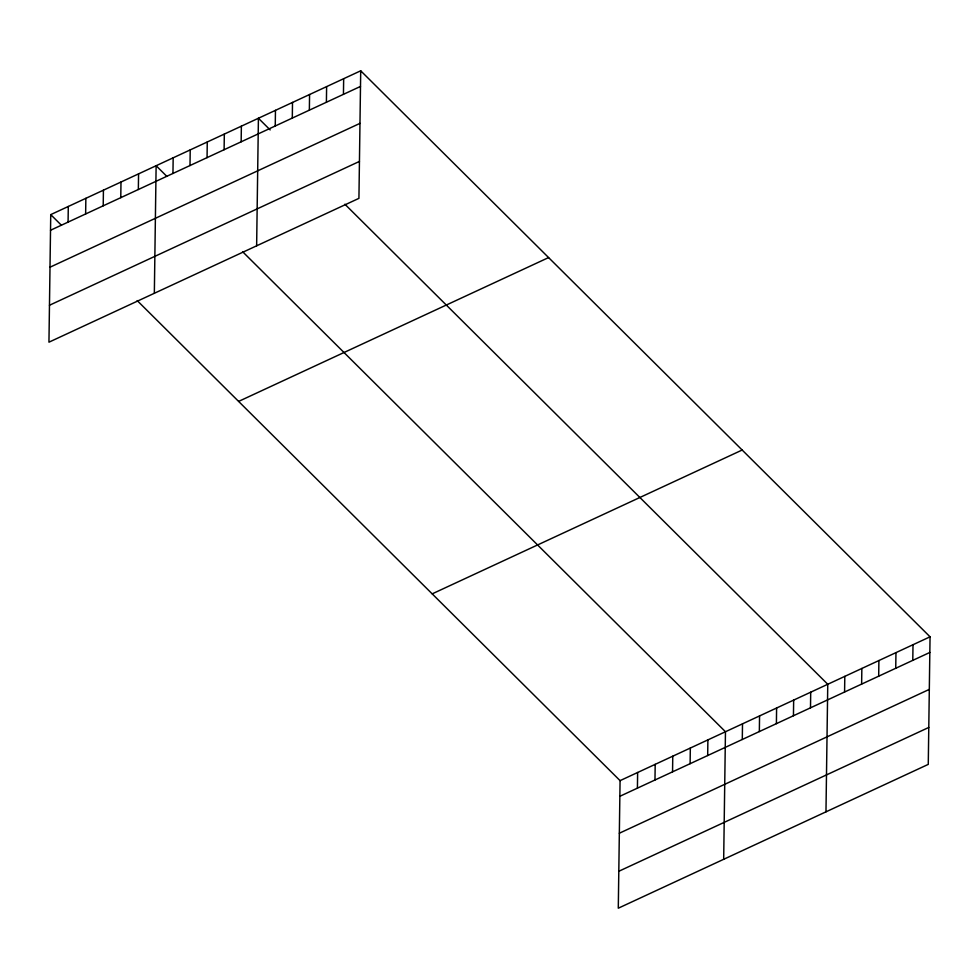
<?xml version="1.0" encoding="UTF-8"?>
<svg xmlns="http://www.w3.org/2000/svg" width="979" height="979" viewBox="0 0 979 979"><rect width="100%" height="100%" fill="white"/><g stroke="black" fill="none" stroke-linecap="round" stroke-linejoin="round"><path stroke-width="1.47" d="M50.737 214.621L48.95 342.185L358.926 198.358L360.713 70.794L50.737 214.621L61.408 225.243M68.077 222.111L68.297 206.471M85.638 213.96L85.858 198.321M103.211 205.81L103.431 190.171M120.772 197.66L120.992 182.021M138.345 189.51L138.565 173.87M154.339 293.284L156.126 165.72L166.797 176.33M172.953 173.454L173.173 157.815M189.999 165.537L190.22 149.897M207.058 157.631L207.267 141.992M224.105 149.714L224.326 134.074M241.152 141.808L241.372 126.169M256.633 245.815L258.419 118.251L270.167 129.926M275.246 125.985L275.466 110.346M292.293 118.08L292.513 102.428M309.352 110.162L309.572 94.522M326.399 102.257L326.619 86.617M343.445 94.339L343.666 78.699M137.195 300.59L620.074 780.642L618.287 908.206L928.263 764.379L930.05 636.815L360.713 70.794M637.415 788.144L637.635 772.492M654.975 779.994L655.196 764.342M672.549 771.831L672.769 756.192M690.109 763.681L690.33 748.042M707.682 755.531L707.89 739.891M723.677 859.305L725.463 731.741L242.596 251.689M742.29 739.475L742.51 723.836M759.337 731.558L759.557 715.918M776.396 723.652L776.604 708.013M793.443 715.747L793.663 700.095M810.49 707.829L810.71 692.19M825.97 811.836L827.757 684.272L344.889 204.219M844.583 692.006L844.804 676.367M861.63 684.101L861.85 668.461M878.689 676.183L878.897 660.544M895.736 668.278L895.956 652.638M912.783 660.36L913.003 644.72M50.516 230.261L360.492 86.433M50.002 267.206L359.978 123.366M49.464 305.252L359.452 161.413M238.607 401.414L548.595 257.575M432.192 593.861L742.168 450.022M620.074 780.642L930.05 636.815M619.854 796.294L929.83 652.455M619.34 833.227L929.316 689.387M618.801 871.273L928.79 727.446"/></g></svg>
